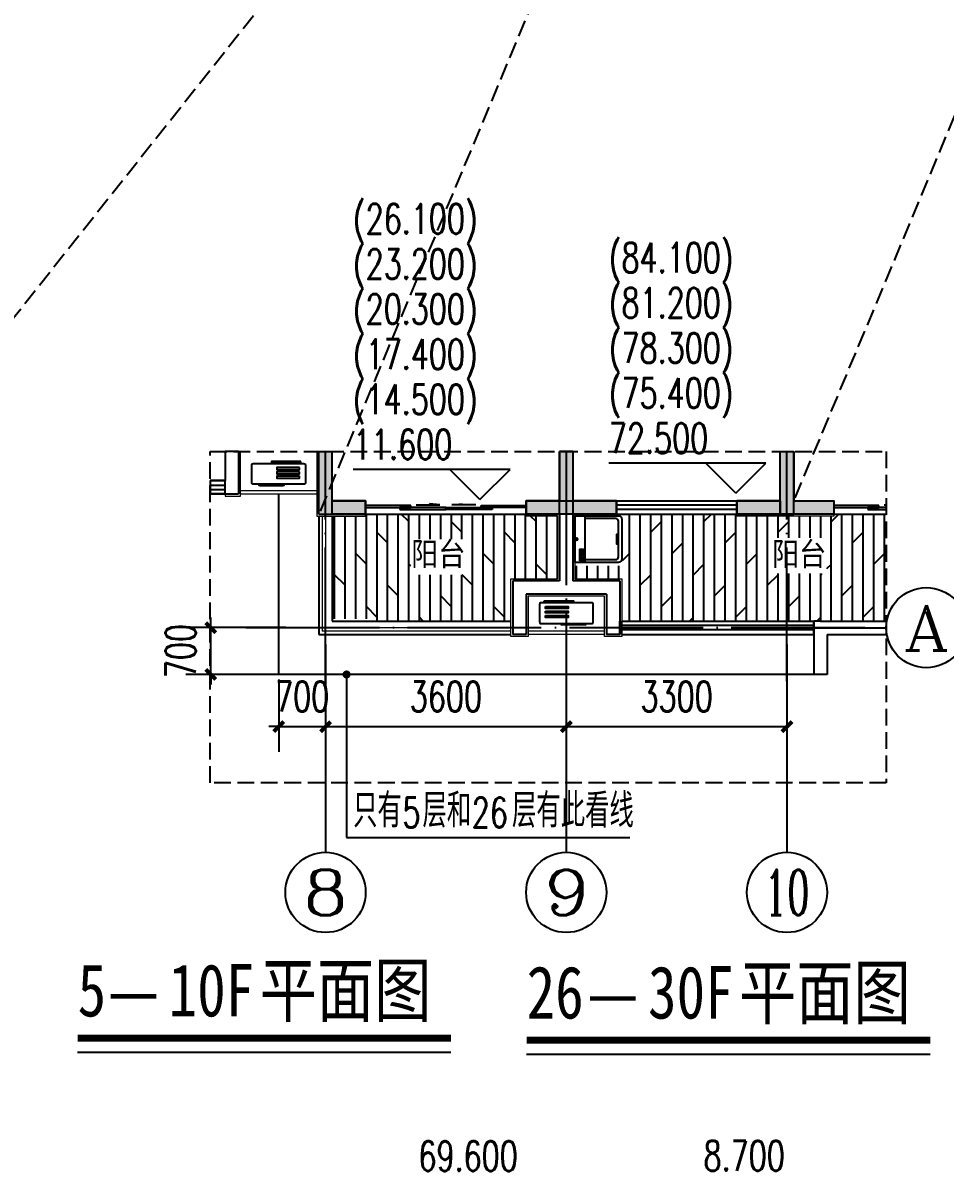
# Model space of a CAD drawing. Extents: x 802298 to 1915382, y -2285475 to -1340051.
# Drawn here: x 1348010 to 1361797, y -2266477 to -2249302 of the extents above; entities that cross this region are included whole.
import ezdxf
from ezdxf.enums import TextEntityAlignment as Align

# ---------------------------------------------------------------- set-up
doc = ezdxf.new("R2010")
doc.units = 0
doc.header["$LTSCALE"] = 1000
doc.header["$MEASUREMENT"] = 0
doc.linetypes.add('DASH', pattern=[0.35, 0.25, -0.1])
doc.linetypes.add('DOTE', pattern=[2.42, 2, -0.2, 0.02, -0.2])
doc.layers.get('0').update_dxf_attribs({"linetype": 'CONTINUOUS'})
doc.layers.get('Defpoints').update_dxf_attribs({"linetype": 'CONTINUOUS'})
for name, color, linetype in [('8', 8, 'CONTINUOUS'), ('AXIS', 3, 'CONTINUOUS'), ('AXIS_TEXT', 7, 'CONTINUOUS'), ('DIM_LEAD', 3, 'CONTINUOUS'), ('DIM_SYMB', 3, 'CONTINUOUS'), ('DOTE', 1, 'CONTINUOUS'), ('LM-粗', 255, 'CONTINUOUS'), ('PUB_TEXT', 7, 'CONTINUOUS'), ('WALL', 9, 'CONTINUOUS'), ('WINDOW', 4, 'CONTINUOUS'), ('厨卫', 154, 'CONTINUOUS'), ('家具', 33, 'CONTINUOUS'), ('平面填充', 252, 'CONTINUOUS'), ('看线', 5, 'CONTINUOUS')]:
    doc.layers.add(name, color=color, linetype=linetype)
doc.layers.add('保温', color=150, linetype='CONTINUOUS', lineweight=9)
doc.layers.add('栏杆百叶', color=36, linetype='CONTINUOUS', lineweight=9)
doc.styles.add('_TCH_AXIS', font='COMPLEX', dxfattribs={"bigfont": 'GBCBIG'})
doc.styles.add('_TCH_DIM', font='SIMPLEX', dxfattribs={"bigfont": 'GBCBIG'})
doc.styles.add('COMPLEX', font='COMPLEX')
doc.styles.add('DIM_FONT', font='SIMPLEX', dxfattribs={"width": 0.7, "bigfont": 'GBCBIG'})
doc.styles.add('黑体', font='SIMHEI.TTF', dxfattribs={"width": 0.8})
doc.dimstyles.new('DIMN150', dxfattribs={"dimscale": 1.5, "dimtxt": 300, "dimasz": 100, "dimexe": 250, "dimexo": 300, "dimgap": 150, "dimtad": 1, "dimdec": 0, "dimzin": 0, "dimdsep": 46, "dimtxsty": 'DIM_FONT', "dimblk": 'ARCHTICK', "dimcen": 0.09, "dimclrt": 7, "dimazin": 2, "dimtfac": 1, "dimtdec": 0, "dimtix": 1, "dimtmove": 2, "dimatfit": 3, "dimfxl": 0, "dimtolj": 1, "dimtzin": 0, "dimarcsym": 0})

# ---------------------------------------------------------------- blocks, each defined once
blk = doc.blocks.new('A$C4EB5717C')
at = {"layer": '家具', "color": 8}
for p, q in [((520, 110), (520, 120)), ((883, 100), (530, 100)), ((893, 120), (893, 110))]:
    blk.add_line(p, q, dxfattribs=at)
at = {"layer": '家具'}
blk.add_lwpolyline([(220, 120), (980, 120, 0.414214), (1000, 140), (1000, 410, 0.414214), (980, 430), (220, 430, 0.414214), (200, 410), (200, 140, 0.414214)], format="xyb", close=True, dxfattribs=at)
at = {"layer": '家具', "color": 8}
for points in [[(269, 459), (709, 459), (709, 444), (269, 444)], [(290, 372), (626, 372), (626, 343), (290, 343)], [(290, 306), (626, 306), (626, 277), (290, 277)], [(290, 240), (626, 240), (626, 211), (290, 211)]]:
    blk.add_lwpolyline(points, close=True, dxfattribs=at)
for centre, start, end in [((530, 110), 180, 270), ((883, 110), 270, 0)]:
    blk.add_arc(centre, 10, start, end, dxfattribs=at)
blk = doc.blocks.new('_ArchTick')
at = {"color": 0, "linetype": 'ByBlock', "const_width": 0.4}
blk.add_lwpolyline([(-0.5, -0.5), (0.5, 0.5)], dxfattribs=at)
blk = doc.blocks.new('*D190')
at = {"layer": 'AXIS', "color": 0, "lineweight": -2}
for p, q in [((1351939, -2258348), (1350443, -2258348)), ((1350818, -2258348), (1350818, -2258198)), ((1350818, -2259048), (1350818, -2258348)), ((1351939, -2259048), (1350443, -2259048)), ((1350818, -2259048), (1350818, -2259198))]:
    blk.add_line(p, q, dxfattribs=at)
at = {"layer": 'Defpoints', "color": 0}
for p in [(1350818, -2258348), (1352389, -2258348), (1352389, -2259048)]:
    blk.add_point(p, dxfattribs=at)
at = {"layer": 'AXIS', "color": 0, "lineweight": -2, "xscale": 150, "yscale": 150, "zscale": 150}
for p, rotation in [((1350818, -2258348), 270), ((1350818, -2259048), 90)]:
    blk.add_blockref('_ArchTick', p, dxfattribs=dict(at, rotation=rotation))
at = {"layer": 'AXIS', "color": 7, "insert": (1350368, -2258698), "char_height": 450, "attachment_point": 5, "rotation": 90, "style": 'DIM_FONT'}
blk.add_mtext('\\A1;700', dxfattribs=at)
blk = doc.blocks.new('*D532')
at = {"layer": 'AXIS', "color": 0, "lineweight": -2}
for p, q in [((1351834, -2259123), (1351834, -2260204)), ((1352534, -2259123), (1352534, -2260204)), ((1351834, -2259829), (1351684, -2259829)), ((1351834, -2259829), (1352534, -2259829)), ((1352534, -2259829), (1352684, -2259829))]:
    blk.add_line(p, q, dxfattribs=at)
at = {"layer": 'Defpoints', "color": 0}
for p in [(1351834, -2258673), (1352534, -2258673), (1352534, -2259829)]:
    blk.add_point(p, dxfattribs=at)
at = {"layer": 'AXIS', "color": 0, "lineweight": -2, "xscale": 150, "yscale": 150, "zscale": 150}
blk.add_blockref('_ArchTick', (1351834, -2259829), dxfattribs=at)
at = {"layer": 'AXIS', "color": 0, "lineweight": -2, "xscale": 150, "yscale": 150, "zscale": 150, "rotation": 180}
blk.add_blockref('_ArchTick', (1352534, -2259829), dxfattribs=at)
at = {"layer": 'AXIS', "color": 7, "insert": (1352184, -2259379), "char_height": 450, "attachment_point": 5, "style": 'DIM_FONT'}
blk.add_mtext('\\A1;700', dxfattribs=at)
blk = doc.blocks.new('*D533')
at = {"layer": 'AXIS', "color": 0, "lineweight": -2}
for p, q in [((1352534, -2259123), (1352534, -2260204)), ((1356134, -2259123), (1356134, -2260204)), ((1352534, -2259829), (1356134, -2259829))]:
    blk.add_line(p, q, dxfattribs=at)
at = {"layer": 'Defpoints', "color": 0}
for p in [(1352534, -2258673), (1356134, -2258673), (1356134, -2259829)]:
    blk.add_point(p, dxfattribs=at)
at = {"layer": 'AXIS', "color": 0, "lineweight": -2, "xscale": 150, "yscale": 150, "zscale": 150, "rotation": 180}
blk.add_blockref('_ArchTick', (1352534, -2259829), dxfattribs=at)
at = {"layer": 'AXIS', "color": 0, "lineweight": -2, "xscale": 150, "yscale": 150, "zscale": 150}
blk.add_blockref('_ArchTick', (1356134, -2259829), dxfattribs=at)
at = {"layer": 'AXIS', "color": 7, "insert": (1354334, -2259379), "char_height": 450, "attachment_point": 5, "style": 'DIM_FONT'}
blk.add_mtext('\\A1;3600', dxfattribs=at)
blk = doc.blocks.new('*D534')
at = {"layer": 'AXIS', "color": 0, "lineweight": -2}
for p, q in [((1356134, -2259123), (1356134, -2260204)), ((1359434, -2259123), (1359434, -2260204)), ((1356134, -2259829), (1359434, -2259829))]:
    blk.add_line(p, q, dxfattribs=at)
at = {"layer": 'Defpoints', "color": 0}
for p in [(1356134, -2258673), (1359434, -2258673), (1359434, -2259829)]:
    blk.add_point(p, dxfattribs=at)
at = {"layer": 'AXIS', "color": 0, "lineweight": -2, "xscale": 150, "yscale": 150, "zscale": 150, "rotation": 180}
blk.add_blockref('_ArchTick', (1356134, -2259829), dxfattribs=at)
at = {"layer": 'AXIS', "color": 0, "lineweight": -2, "xscale": 150, "yscale": 150, "zscale": 150}
blk.add_blockref('_ArchTick', (1359434, -2259829), dxfattribs=at)
at = {"layer": 'AXIS', "color": 7, "insert": (1357784, -2259379), "char_height": 450, "attachment_point": 5, "style": 'DIM_FONT'}
blk.add_mtext('\\A1;3300', dxfattribs=at)
blk = doc.blocks.new('$plan$00001623')
blk.add_line((-341, -145), (342, -145))
blk.add_lwpolyline([(295, -706), (-295, -706, -0.414214), (-345, -656), (-345, 0), (345, 0), (345, -656, -0.414214)], format="xyb", close=True)
blk.add_lwpolyline([(307, -145), (307, -611, -0.414214), (267, -651), (-267, -651, -0.414214), (-307, -611), (-307, -145)], format="xyb")
for points in [[(323, -72), (152, -72), (152, -120), (323, -120)], [(163, -86), (177, -86), (177, -99), (163, -99)], [(189, -86), (202, -86), (202, -99), (189, -99)], [(213, -86), (227, -86), (227, -99), (213, -99)], [(239, -86), (253, -86), (253, -99), (239, -99)], [(281, -110), (309, -110), (309, -80), (281, -80)]]:
    blk.add_lwpolyline(points, close=True)
blk.add_lwpolyline([(-71, -651), (-71, -623), (0, -623), (71, -623), (71, -651)])
blk.add_circle((0, -25), 16)
blk = doc.blocks.new('$TCHSYS$WIN2D')
for p, q in [((-0.5, 0.5), (0.5, 0.5)), ((-0.5, 0.5), (-0.5, -0.5)), ((0.5, 0.5), (0.5, -0.5)), ((0.5, 0.1667), (-0.5, 0.1667)), ((0.5, -0.1667), (-0.5, -0.1667)), ((-0.5, -0.5), (0.5, -0.5))]:
    blk.add_line(p, q)
blk = doc.blocks.new('$DorLib2D$00000138')
at = {"color": 0, "linetype": 'Continuous'}
for p, q in [((-0.2875, 0), (-0.2875, 0.1538)), ((-0.2875, 0.1538), (0, 0.1538)), ((0, 0.1538), (0, 0)), ((0.2875, 0.1538), (0, 0.1538)), ((0.2875, 0), (0.2875, 0.1538)), ((-0.5, -0.1399), (-0.5, 0)), ((-0.5, 0), (-0.2187, 0)), ((0, 0), (-0.2875, 0)), ((-0.2187, 0), (-0.2187, -0.1399)), ((0, 0), (0.2875, 0)), ((0.2187, 0), (0.2187, -0.1399)), ((0.5, 0), (0.2187, 0)), ((0.5, 0), (0.5, -0.1946)), ((0.5, -0.1399), (0.5, 0)), ((-0.2187, -0.1399), (-0.5, -0.1399)), ((0.2187, -0.1399), (0.5, -0.1399)), ((-0.1857, -0.186), (-0.037, -0.186)), ((-0.037, -0.186), (-0.1019, -0.2583)), ((-0.1019, -0.2583), (-0.1019, -0.186)), ((0.1857, -0.186), (0.037, -0.186)), ((0.037, -0.186), (0.1019, -0.2583)), ((0.1019, -0.2583), (0.1019, -0.186))]:
    blk.add_line(p, q, dxfattribs=at)
blk = doc.blocks.new('_AXISO')
blk.add_circle((0, 0), 0.5)
at = {"layer": 'AXIS_TEXT', "style": 'COMPLEX', "width": 1.041667}
blk.add_attdef('A', text='', height=0.56, dxfattribs=at).set_placement((-0.25, -0.28), (0.25, -0.28), align=Align.FIT)

msp = doc.modelspace()

# ---------------------------------------------------------------- hatches: boundary and pattern name
at = {"layer": 'LM-粗', "ltscale": 0.5}
h = msp.add_hatch(color=8, dxfattribs=at)
h.paths.add_polyline_path([(1356884, -2256648.5), (1355534, -2256648.5), (1355534, -2256448.5), (1356884, -2256448.5)])
h.paths.add_polyline_path([(1353134, -2256648.5), (1352634, -2256648.5), (1352634, -2256448.5), (1353134, -2256448.5)])
msp.add_hatch(color=8, dxfattribs=at).paths.add_polyline_path([(1359334, -2256648.5), (1358684, -2256648.5), (1358684, -2256448.5), (1359334, -2256448.5)])
at = {"layer": '平面填充'}
h = msp.add_hatch(dxfattribs=at)
h.set_pattern_fill('DOLMIT', color=256, scale=200, angle=90, style=0)
h.set_pattern_definition([(90, (-454840.74, -808818.33), (-158.748412, 1e-14), []), (135, (-454840.74, -808818.33), (-317.49661, -317.49661), [224.50425, -449.008])])
h.paths.add_polyline_path([(1353807.9, -2257023), (1353807.9, -2257559.2), (1354646.6, -2257559.2), (1354646.6, -2257023)], flags=16)
h.paths.add_polyline_path([(1353164, -2258218.5), (1353164, -2258248.5), (1355304, -2258248.5), (1355304, -2257618.5), (1356004, -2257618.5), (1356004.1, -2256678.5), (1355534, -2256678.5), (1355534, -2256648.5), (1353134, -2256648.5), (1353134, -2256678.5), (1352664, -2256678.5), (1352664, -2258218.5)])
h = msp.add_hatch(dxfattribs=at)
h.set_pattern_fill('DOLMIT', color=256, scale=200, angle=90, style=0)
h.set_pattern_definition([(90, (3199196.81, -808818.33), (158.748412, 1e-14), []), (45, (3199196.8, -808818.33), (317.49661, -317.49661), [224.50425, -449.008])])
h.paths.add_polyline_path([(1359240.9, -2257539.8), (1359240.9, -2257003.1), (1360029.1, -2257003.1), (1360029.1, -2257539.8)], flags=16)
h.paths.add_polyline_path([(1360918, -2258248.5), (1360918, -2256648.5), (1360134, -2256648.5), (1360134, -2256678.5), (1358684, -2256678.5), (1358684, -2256648.5), (1356981.4, -2256648.5), (1356981.4, -2257425.3), (1356264, -2257425.3), (1356264, -2257618.5), (1356964, -2257618.5), (1356964, -2258248.5)])

# ---------------------------------------------------------------- linework, layer by layer
at = {"layer": '8', "linetype": 'DASH'}
for p, q in [((1359290.5, -2239326.4), (1345652, -2256509)), ((1366390.5, -2240026.4), (1359534, -2256448.5)), ((1359290.5, -2240226.4), (1352434, -2256648.5))]:
    msp.add_line(p, q, dxfattribs=at)
msp.add_lwpolyline([(1350808.7, -2255711.3), (1360918, -2255711.3), (1360918, -2260671.5), (1350808.7, -2260671.5)], close=True, dxfattribs=at)
at = {"layer": 'AXIS'}
for p, q in [((1359118.5, -2255886.8), (1356771, -2255886.8)), ((1358668.5, -2256336.8), (1358218.5, -2255886.8)), ((1358668.5, -2256336.8), (1359118.5, -2255886.8)), ((1355292.7, -2255980.1), (1352945.2, -2255980.1)), ((1354842.7, -2256430.1), (1354392.7, -2255980.1)), ((1354842.7, -2256430.1), (1355292.7, -2255980.1)), ((1359434, -2258348.5), (1360918, -2258348.5)), ((1352534, -2258597.6), (1352534, -2261708.4)), ((1356134, -2258597.6), (1356134, -2261708.4)), ((1359434, -2258597.6), (1359434, -2261708.4))]:
    msp.add_line(p, q, dxfattribs=at)
at = {"layer": 'DIM_LEAD'}
for p, q in [((1352848.6, -2259048.5), (1352848.6, -2261487.1)), ((1352848.6, -2261487.1), (1357085.8, -2261487.1))]:
    msp.add_line(p, q, dxfattribs=at)
at = {"layer": 'DIM_LEAD', "const_width": 60}
msp.add_lwpolyline([(1352848.6, -2259018.5, 1), (1352848.6, -2259078.5, 1)], format="xyb", close=True, dxfattribs=at)
at = {"layer": 'DIM_SYMB', "const_width": 105}
for points in [[(1348826.9, -2264489), (1354409.1, -2264489)], [(1355540.9, -2264521), (1361576.8, -2264521)]]:
    msp.add_lwpolyline(points, dxfattribs=at)
at = {"layer": 'DIM_SYMB'}
for points in [[(1348826.9, -2264699), (1354409.1, -2264699)], [(1355540.9, -2264731), (1361576.8, -2264731)]]:
    msp.add_lwpolyline(points, dxfattribs=at)
at = {"layer": 'DOTE', "linetype": 'DOTE'}
for p, q in [((1352534, -2259148.5), (1352534, -2255711.3)), ((1356134, -2255711.3), (1356134, -2259148.5)), ((1359434, -2259148.5), (1359434, -2255711.3)), ((1360600.2, -2258348.5), (1351273.6, -2258348.5))]:
    msp.add_line(p, q, dxfattribs=at)
at = {"layer": 'LM-粗', "extrusion": (0, 0, -1)}
msp.add_line((1351034, -2256348.5), (1351034, -2256148.5), dxfattribs=at)
at = {"layer": 'LM-粗', "color": 8, "ltscale": 0.5}
for points in [[(1356234, -2255711.3), (1356234, -2256648.5), (1356034, -2256648.5), (1356034, -2256648.5), (1356034, -2256648.5), (1356034, -2256648.5), (1356034, -2256648.5), (1356034, -2255711.3)], [(1359534, -2255711.3), (1359534, -2256448.5), (1360134, -2256448.5), (1360134, -2256648.5), (1359334, -2256648.5), (1359334, -2255711.3)]]:
    msp.add_lwpolyline(points, dxfattribs=at)
at = {"layer": 'LM-粗', "ltscale": 0.5}
msp.add_lwpolyline([(1359834, -2259048.5), (1351834, -2259048.5), (1351834, -2256348.5)], dxfattribs=at)
at = {"layer": 'LM-粗', "color": 8, "ltscale": 0.5}
for points in [[(1353134, -2256648.5), (1352634, -2256648.5), (1352634, -2256448.5), (1353134, -2256448.5)], [(1356884, -2256648.5), (1355534, -2256648.5), (1355534, -2256448.5), (1356884, -2256448.5)], [(1359334, -2256648.5), (1358684, -2256648.5), (1358684, -2256448.5), (1359334, -2256448.5)]]:
    msp.add_lwpolyline(points, close=True, dxfattribs=at)
for points in [[(1352434, -2255711.3), (1352434, -2256648.5), (1352634, -2255711.3), (1352634, -2256648.5)], [(1356234, -2255711.3), (1356034, -2255711.3), (1356234, -2256648.5), (1356034, -2256648.5)], [(1356034, -2255711.3), (1356234, -2255711.3), (1356034, -2256648.5), (1356234, -2256648.5)], [(1359534, -2255711.3), (1359534, -2256648.5), (1359334, -2255711.3), (1359334, -2256648.5)], [(1359534, -2256448.5), (1360134, -2256448.5), (1359534, -2256648.5), (1360134, -2256648.5)]]:
    msp.add_solid(points, dxfattribs=at)
at = {"layer": 'WALL'}
for p, q in [((1351034, -2255711.3), (1351034, -2256148.5)), ((1351234, -2255711.3), (1351034, -2255711.3)), ((1351234, -2255711.3), (1351234, -2256348.5)), ((1352434, -2256648.5), (1352434, -2255711.3)), ((1352434, -2255711.3), (1352634, -2255711.3)), ((1352634, -2256448.5), (1352634, -2255711.3)), ((1356034, -2255711.3), (1356034, -2256448.5)), ((1356234, -2255711.3), (1356034, -2255711.3)), ((1356234, -2255711.3), (1356234, -2256448.5)), ((1359334, -2256448.5), (1359334, -2255711.3)), ((1359334, -2255711.3), (1359534, -2255711.3)), ((1359534, -2256648.5), (1359534, -2255711.3)), ((1350808.7, -2256148.5), (1351034, -2256148.5)), ((1350808.7, -2256148.5), (1350808.7, -2256348.5)), ((1350808.7, -2256348.5), (1351234, -2256348.5)), ((1353134, -2256448.5), (1352634, -2256448.5)), ((1353134, -2256648.5), (1353134, -2256448.5)), ((1356034, -2256448.5), (1355534, -2256448.5)), ((1355534, -2256448.5), (1355534, -2256648.5)), ((1356884, -2256448.5), (1356234, -2256448.5)), ((1356884, -2256648.5), (1356884, -2256448.5)), ((1359334, -2256448.5), (1358684, -2256448.5)), ((1358684, -2256448.5), (1358684, -2256648.5)), ((1352434, -2256648.5), (1353134, -2256648.5)), ((1355534, -2256648.5), (1356034, -2256648.5)), ((1356034, -2256648.5), (1356034, -2257648.5)), ((1356234, -2256648.5), (1356234, -2257648.5)), ((1356234, -2256648.5), (1356884, -2256648.5)), ((1358684, -2256648.5), (1359534, -2256648.5)), ((1355334, -2257648.5), (1355334, -2258448.5)), ((1356034, -2257648.5), (1355334, -2257648.5)), ((1356934, -2257648.5), (1356234, -2257648.5)), ((1356934, -2257648.5), (1356934, -2258248.5)), ((1355534, -2257848.5), (1355534, -2258448.5)), ((1356134, -2257848.5), (1355534, -2257848.5)), ((1356734, -2257848.5), (1356134, -2257848.5)), ((1356734, -2257848.5), (1356734, -2258448.5)), ((1356934, -2258248.5), (1356934, -2258248.5)), ((1356934, -2258448.5), (1356934, -2258248.5)), ((1356964, -2258448.5), (1356964, -2258248.5)), ((1359934, -2258248.5), (1359834, -2258248.5)), ((1359834, -2258248.5), (1359834, -2258448.5)), ((1359934, -2258248.5), (1360918, -2258248.5)), ((1360918, -2258248.5), (1360918, -2258448.5)), ((1355534, -2258448.5), (1355334, -2258448.5)), ((1356934, -2258448.5), (1356734, -2258448.5)), ((1359834, -2258448.5), (1359834, -2259048.5)), ((1360034, -2258448.5), (1360034, -2259048.5)), ((1360034, -2258448.5), (1360918, -2258448.5)), ((1360034, -2259048.5), (1359834, -2259048.5))]:
    msp.add_line(p, q, dxfattribs=at)
at = {"layer": 'WINDOW', "extrusion": (0, 0, -1)}
for p, q in [((1351034, -2256148.5), (1350808.7, -2256148.5)), ((1350808.7, -2256215.1), (1351034, -2256215.1)), ((1350808.7, -2256281.8), (1351034, -2256281.8)), ((1351034, -2256348.5), (1350808.7, -2256348.5))]:
    msp.add_line(p, q, dxfattribs=at)
at = {"layer": 'WINDOW', "color": 4, "extrusion": (0, 0, -1)}
for p, q in [((1360134, -2256520.5), (1360134, -2256548.5)), ((1360809, -2256520.5), (1360134, -2256520.5)), ((1360134, -2256548.5), (1360809, -2256548.5)), ((1360644, -2256548.5), (1360644, -2256579.2)), ((1360918, -2256548.5), (1360644, -2256548.5)), ((1360644, -2256579.2), (1360918, -2256579.2)), ((1360809, -2256548.5), (1360809, -2256520.5)), ((1360888.4, -2256511.3), (1360918, -2256511.3))]:
    msp.add_line(p, q, dxfattribs=at)
at = {"layer": 'WINDOW', "color": 4}
for p, q in [((1353134, -2256648.5), (1355534, -2256648.5)), ((1360134, -2256648.5), (1360918, -2256648.5))]:
    msp.add_line(p, q, dxfattribs=at)
at = {"layer": '保温', "ltscale": 0.5}
for points in [[(1351034, -2256348.5), (1351034, -2256378.5), (1351264, -2256378.5), (1351264, -2255711.3)], [(1352404, -2255711.3), (1352404, -2256418.5), (1352404, -2256418.5), (1352404, -2256678.5), (1352664, -2256678.5), (1353134, -2256678.5), (1353134, -2256648.5)], [(1356884, -2256648.5), (1356884, -2256678.5), (1356264, -2256678.5), (1356264, -2257618.5), (1356964, -2257618.5), (1356964, -2258478.5), (1356704, -2258478.5), (1356704, -2257878.5), (1355564, -2257878.5), (1355564, -2258478.5), (1355304, -2258478.5), (1355304, -2257618.5), (1356004, -2257618.5), (1356004.1, -2256678.5), (1355534, -2256678.5), (1355534, -2256648.5)], [(1360134, -2256648.5), (1360134, -2256678.5), (1358684, -2256678.5), (1358684, -2256648.5)]]:
    msp.add_lwpolyline(points, dxfattribs=at)
at = {"layer": '平面填充'}
msp.add_lwpolyline([(1355304, -2258248.5), (1355304, -2258248.5)], dxfattribs=at)
at = {"layer": '栏杆百叶'}
for p, q in [((1351264, -2256298.5), (1352404, -2256298.5)), ((1351264, -2256298.5), (1352404, -2256298.5)), ((1351264, -2256348.5), (1352404, -2256348.5)), ((1351264, -2256348.5), (1352404, -2256348.5)), ((1352484, -2256678.5), (1352484, -2258398.5)), ((1352534, -2256678.5), (1352534, -2258348.5)), ((1355304, -2258348.5), (1352534, -2258348.5)), ((1355304, -2258398.5), (1352484, -2258398.5)), ((1356704, -2258398.5), (1355564, -2258398.5)), ((1356704, -2258448.5), (1355564, -2258448.5))]:
    msp.add_line(p, q, dxfattribs=at)
at = {"layer": '看线'}
for p, q in [((1352434, -2256678.5), (1352434, -2258448.5)), ((1352634, -2256678.5), (1352634, -2258248.5)), ((1352634, -2258248.5), (1355304, -2258248.5)), ((1352434, -2258448.5), (1355304, -2258448.5))]:
    msp.add_line(p, q, dxfattribs=at)

# ---------------------------------------------------------------- block references
at = {"layer": 'AXIS'}
ref = msp.add_blockref('_AXISO', (1361518, -2258348.5), dxfattribs=dict(at, xscale=1200, yscale=1200, zscale=1200))
ref.add_attrib('A', 'A', dxfattribs={"layer": 'AXIS_TEXT', "height": 678.8, "style": '_TCH_AXIS', "width": 1.166667}).set_placement((1361178.6, -2258687.9), (1361857.4, -2258687.9), align=Align.FIT)
ref = msp.add_blockref('_AXISO', (1352534, -2262308.4), dxfattribs=dict(at, xscale=1200, yscale=1200, zscale=1200))
ref.add_attrib('A', '8', dxfattribs={"layer": 'AXIS_TEXT', "height": 678.8, "style": '_TCH_AXIS', "width": 1.5}).set_placement((1352194.6, -2262647.8), (1352873.4, -2262647.8), align=Align.FIT)
ref = msp.add_blockref('_AXISO', (1356134, -2262308.4), dxfattribs=dict(at, xscale=1200, yscale=1200, zscale=1200))
ref.add_attrib('A', '9', dxfattribs={"layer": 'AXIS_TEXT', "height": 678.8, "style": '_TCH_AXIS', "width": 1.5}).set_placement((1355794.6, -2262647.8), (1356473.4, -2262647.8), align=Align.FIT)
ref = msp.add_blockref('_AXISO', (1359434, -2262308.4), dxfattribs=dict(at, xscale=1200, yscale=1200, zscale=1200))
ref.add_attrib('A', '10', dxfattribs={"layer": 'AXIS_TEXT', "height": 678.82, "style": '_TCH_AXIS', "width": 0.724138}).set_placement((1359094.6, -2262647.8), (1359773.4, -2262647.8), align=Align.FIT)
at = {"layer": 'WINDOW', "color": 4, "yscale": 200}
for name, p, xscale, zscale, rotation in [('$TCHSYS$WIN2D', (1357784, -2256548.5), -1800, -1800, 179.9999999810973), ('$DorLib2D$00000138', (1354334, -2256548.5), -2400, -2400, 180.0000000001704)]:
    msp.add_blockref(name, p, dxfattribs=dict(at, xscale=xscale, zscale=zscale, rotation=rotation))
at = {"layer": 'WINDOW', "xscale": 2869.999997119652, "yscale": -200, "zscale": 2869.999997119652, "rotation": 1.712218614615849e-08}
msp.add_blockref('$TCHSYS$WIN2D', (1358399, -2258348.5), dxfattribs=at)
at = {"layer": '厨卫', "yscale": -1, "rotation": 269.9999999466392}
msp.add_blockref('$plan$00001623', (1356264, -2257023.5), dxfattribs=at)
at = {"layer": '家具', "xscale": -1}
msp.add_blockref('A$C4EB5717C', (1352433, -2256323.8), dxfattribs=at)
msp.add_blockref('A$C4EB5717C', (1352433, -2256323.8), dxfattribs=at)
at = {"layer": '家具'}
msp.add_blockref('A$C4EB5717C', (1355535, -2258405.4), dxfattribs=at)

# ---------------------------------------------------------------- texts
at = {"layer": 'PUB_TEXT'}
for s, height, style, width, p in [('(26.100)', 446.25, '_TCH_DIM', 0.705882, (1352945.2, -2252455.1)), ('(84.100)', 446.25, '_TCH_DIM', 0.705882, (1356771, -2253036.8)), ('(23.200)', 446.25, '_TCH_DIM', 0.705882, (1352945.2, -2253130.1)), ('(81.200)', 446.25, '_TCH_DIM', 0.705882, (1356771, -2253711.8)), ('(20.300)', 446.25, '_TCH_DIM', 0.705882, (1352945.2, -2253805.1)), ('(78.300)', 446.25, '_TCH_DIM', 0.705882, (1356771, -2254386.8)), ('(17.400)', 446.25, '_TCH_DIM', 0.705882, (1352945.2, -2254480.1)), ('(75.400)', 446.25, '_TCH_DIM', 0.705882, (1356771, -2255061.8)), ('(14.500)', 446.25, '_TCH_DIM', 0.705882, (1352945.2, -2255155.1)), ('11.600', 446.25, '_TCH_DIM', 0.705882, (1352945.2, -2255830.1)), ('72.500', 446.25, '_TCH_DIM', 0.705882, (1356771, -2255736.8)), ('5', 446.2, '_TCH_DIM', 0.705882, (1353683.7, -2261337.1)), ('26', 446.25, '_TCH_DIM', 0.705882, (1354720.9, -2261337.1)), ('平面图', 784.18, '黑体', 0.8, (1351548.9, -2264163.8)), ('5', 784.2, '黑体', 0.8, (1348826.9, -2264163.8)), ('10F', 784.18, '黑体', 0.8, (1350187.9, -2264163.8)), ('26', 784.18, '黑体', 0.8, (1355540.9, -2264195.8)), ('30F', 784.18, '黑体', 0.8, (1357355.6, -2264195.8)), ('平面图', 784.18, '黑体', 0.8, (1358716.6, -2264195.8)), ('—', 784.2, '黑体', 0.8, (1349280.6, -2264163.8)), ('—', 784.2, '黑体', 0.8, (1356448.3, -2264195.8)), ('69.600', 446.25, '_TCH_DIM', 0.705882, (1353923.3, -2266477)), ('8.700', 446.25, '_TCH_DIM', 0.705882, (1358186.4, -2266471.7))]:
    msp.add_text(s, height=height, dxfattribs=dict(at, style=style, width=width)).set_placement(p)
at = {"layer": 'PUB_TEXT', "style": '黑体', "width": 0.85}
for p in [(1354220, -2257420.4), (1359615.6, -2257420.4)]:
    msp.add_text('阳台', height=350, dxfattribs=at).set_placement(p, align=Align.CENTER)
at = {"layer": 'PUB_TEXT', "style": '_TCH_DIM'}
for s, p in [('只有', (1352946.4, -2261337.1)), ('层和', (1353983.7, -2261337.1)), ('层有此看线', (1355320.9, -2261337.1))]:
    msp.add_text(s, height=506.38, dxfattribs=at).set_placement(p)

# ---------------------------------------------------------------- dimensions: what is measured, and where the dimension line sits
at = {"layer": 'AXIS'}
for p1, p2, distance, picture, middle in [((1352389, -2259048.5), (1352389, -2258348.5), 1570.9, '*D190', (1350368, -2258698.5)), ((1351834, -2258672.9), (1352534, -2258672.9), -1156.5, '*D532', (1352184, -2259379.4)), ((1352534, -2258672.9), (1356134, -2258672.9), -1156.5, '*D533', (1354334, -2259379.4)), ((1356134, -2258672.9), (1359434, -2258672.9), -1156.5, '*D534', (1357784, -2259379.4))]:
    dim = msp.add_aligned_dim(p1=p1, p2=p2, distance=distance, dimstyle='DIMN150', dxfattribs=at)
    dim.commit()
    dim.dimension.update_dxf_attribs({"geometry": picture, "text_midpoint": middle})

doc.saveas('drawing.dxf')
